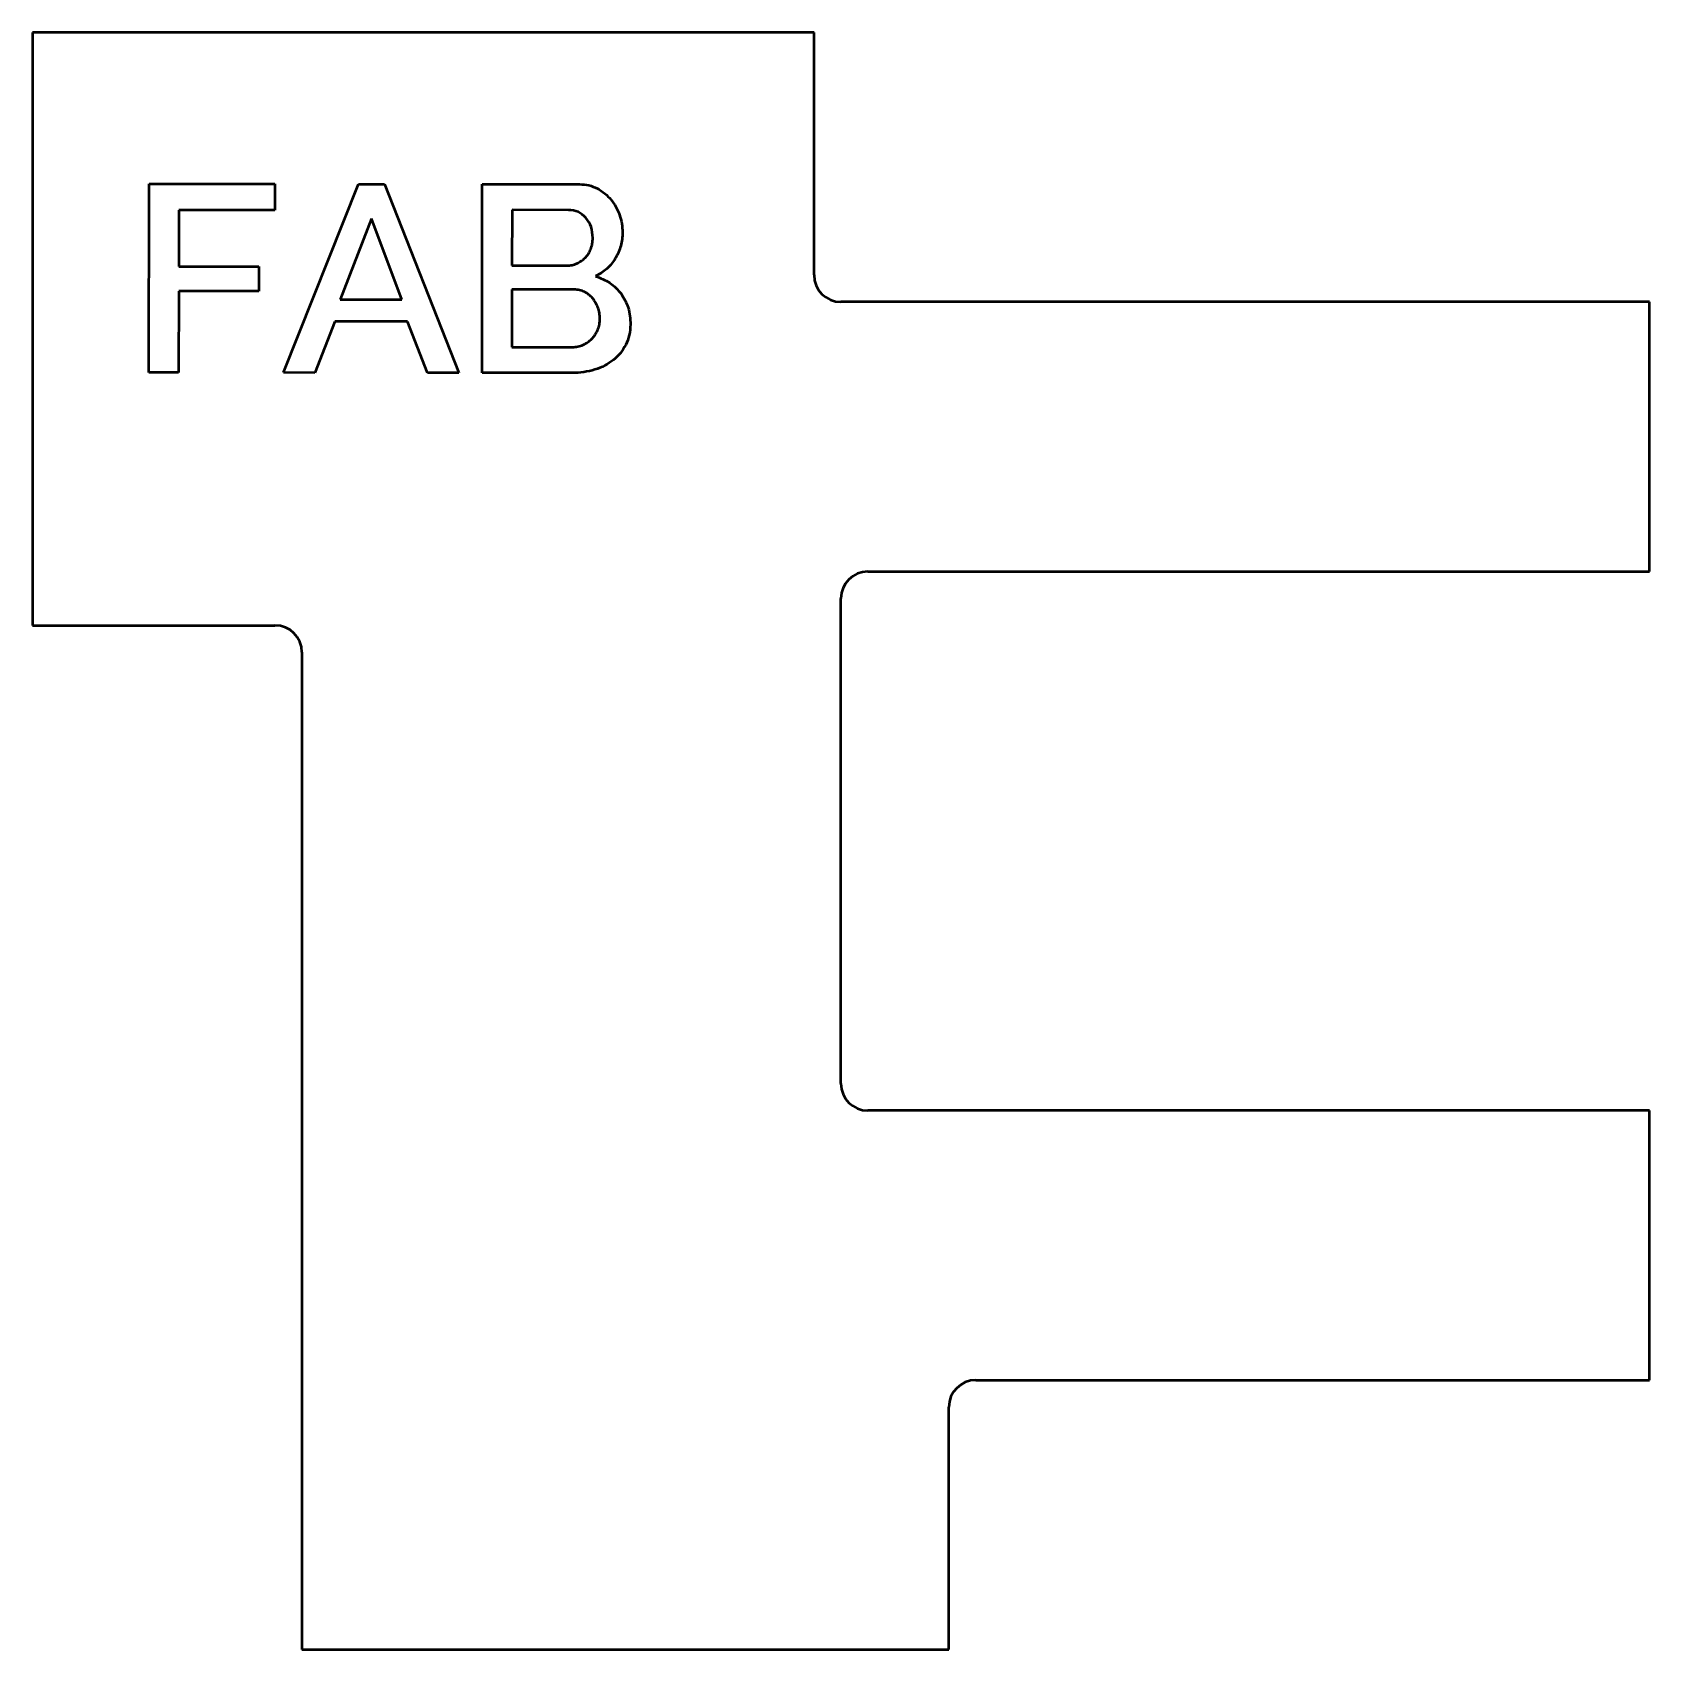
# Model space of a CAD drawing. Header units: millimetres. Extents: x 168 to 228, y 124 to 184.
import ezdxf

# ---------------------------------------------------------------- set-up
doc = ezdxf.new("R2010")
doc.units = ezdxf.units.MM
doc.header["$LTSCALE"] = 0.75
doc.layers.add('Visible', color=7, linetype='Continuous', lineweight=50)

msp = doc.modelspace()

# ---------------------------------------------------------------- linework, layer by layer
at = {"layer": 'Visible', "extrusion": (-1e-16, -1, 0)}
for p, q in [((197.011, 184.015), (168.011, 184.015)), ((168.011, 184.015), (168.011, 162.015)), ((197.011, 175.015), (197.011, 184.015)), ((172.334, 171.395), (172.341, 178.395)), ((172.341, 178.395), (177.004, 178.391)), ((177.004, 178.391), (177.003, 177.414)), ((177.323, 171.39), (180.11, 178.388)), ((180.11, 178.388), (181.076, 178.387)), ((181.076, 178.387), (183.83, 171.384)), ((184.697, 171.383), (184.704, 178.383)), ((184.704, 178.383), (188.312, 178.38)), ((173.444, 177.418), (173.442, 175.328)), ((177.003, 177.414), (173.444, 177.418)), ((180.592, 177.115), (179.425, 174.109)), ((181.713, 174.107), (180.592, 177.115)), ((185.807, 177.426), (185.805, 175.365)), ((187.897, 177.424), (185.807, 177.426)), ((173.442, 175.328), (176.419, 175.325)), ((176.419, 175.325), (176.419, 174.408)), ((185.805, 175.365), (187.836, 175.364)), ((173.441, 174.411), (173.438, 171.394)), ((176.419, 174.408), (173.441, 174.411)), ((179.425, 174.109), (181.713, 174.107)), ((185.805, 174.478), (185.803, 172.339)), ((188.112, 174.476), (185.805, 174.478)), ((228.011, 174.015), (198.011, 174.015)), ((228.011, 164.015), (228.011, 174.015)), ((179.227, 173.291), (178.496, 171.389)), ((181.929, 173.289), (179.227, 173.291)), ((182.666, 171.385), (181.929, 173.289)), ((185.803, 172.339), (188.041, 172.337)), ((173.438, 171.394), (172.334, 171.395)), ((178.496, 171.389), (177.323, 171.39)), ((183.83, 171.384), (182.666, 171.385)), ((188.04, 171.38), (184.697, 171.383)), ((199.011, 164.015), (228.011, 164.015)), ((198.011, 145.015), (198.011, 163.015)), ((168.011, 162.015), (177.011, 162.015)), ((178.011, 161.015), (178.011, 124.015)), ((228.011, 144.015), (199.011, 144.015)), ((228.011, 134.015), (228.011, 144.015)), ((203.011, 134.015), (228.011, 134.015)), ((202.011, 124.015), (202.011, 133.015)), ((178.011, 124.015), (202.011, 124.015))]:
    msp.add_line(p, q, dxfattribs=at)
at = {"layer": 'Visible'}
for centre, start, end in [((198.011, 175.015), 180, 270), ((199.011, 163.015), 90, 180), ((177.011, 161.015), 0, 90), ((199.011, 145.015), 180, 270), ((203.011, 133.015), 90, 180)]:
    msp.add_arc(centre, 1, start, end, dxfattribs=at)
for points, knots in [([(188.312, 178.38), (188.43, 178.374), (188.66, 178.362), (188.87, 178.268), (188.973, 178.222)], [0, 0, 0, 0, 0.03497648, 0.06844058, 0.06844058, 0.06844058, 0.06844058]), ([(188.973, 178.222), (189.067, 178.165), (189.255, 178.054), (189.402, 177.892), (189.475, 177.812)], [0, 0, 0, 0, 0.03281349, 0.06514372, 0.06514372, 0.06514372, 0.06514372]), ([(189.475, 177.812), (189.54, 177.725), (189.672, 177.548), (189.754, 177.343), (189.795, 177.24)], [0, 0, 0, 0, 0.03254196, 0.06580223, 0.06580223, 0.06580223, 0.06580223]), ([(188.548, 177.133), (188.456, 177.217), (188.273, 177.388), (188.023, 177.412), (187.897, 177.424)], [0, 0, 0, 0, 0.03635559, 0.07306877, 0.07306877, 0.07306877, 0.07306877]), ([(188.804, 176.388), (188.795, 176.53), (188.778, 176.802), (188.622, 177.026), (188.548, 177.133)], [0, 0, 0, 0, 0.04177969, 0.08010238, 0.08010238, 0.08010238, 0.08010238]), ([(189.795, 177.24), (189.828, 177.133), (189.893, 176.923), (189.903, 176.703), (189.908, 176.594)], [0, 0, 0, 0, 0.03327052, 0.06580623, 0.06580623, 0.06580623, 0.06580623]), ([(189.908, 176.594), (189.897, 176.426), (189.874, 176.087), (189.722, 175.785), (189.646, 175.633)], [0, 0, 0, 0, 0.0500932, 0.1005176, 0.1005176, 0.1005176, 0.1005176]), ([(188.522, 175.654), (188.564, 175.701), (188.65, 175.797), (188.702, 175.914), (188.729, 175.974)], [0, 0, 0, 0, 0.0188427, 0.03835394, 0.03835394, 0.03835394, 0.03835394]), ([(188.729, 175.974), (188.751, 176.039), (188.795, 176.173), (188.801, 176.315), (188.804, 176.388)], [0, 0, 0, 0, 0.02048331, 0.04225207, 0.04225207, 0.04225207, 0.04225207]), ([(187.836, 175.364), (187.903, 175.366), (188.034, 175.372), (188.156, 175.419), (188.216, 175.442)], [0, 0, 0, 0, 0.01993929, 0.03899685, 0.03899685, 0.03899685, 0.03899685]), ([(188.216, 175.442), (188.272, 175.47), (188.383, 175.527), (188.476, 175.612), (188.522, 175.654)], [0, 0, 0, 0, 0.01871013, 0.03734534, 0.03734534, 0.03734534, 0.03734534]), ([(189.646, 175.633), (189.549, 175.493), (189.354, 175.212), (189.052, 175.05), (188.901, 174.968)], [0, 0, 0, 0, 0.0502928, 0.1011264, 0.1011264, 0.1011264, 0.1011264]), ([(188.901, 174.968), (189.09, 174.898), (189.46, 174.761), (189.723, 174.466), (189.852, 174.321)], [0, 0, 0, 0, 0.0593828, 0.1165619, 0.1165619, 0.1165619, 0.1165619]), ([(188.496, 174.387), (188.435, 174.413), (188.312, 174.465), (188.179, 174.472), (188.112, 174.476)], [0, 0, 0, 0, 0.0196473, 0.03973498, 0.03973498, 0.03973498, 0.03973498]), ([(188.796, 174.15), (188.753, 174.197), (188.665, 174.292), (188.553, 174.355), (188.496, 174.387)], [0, 0, 0, 0, 0.01908622, 0.03847243, 0.03847243, 0.03847243, 0.03847243]), ([(188.993, 173.805), (188.967, 173.868), (188.916, 173.991), (188.836, 174.098), (188.796, 174.15)], [0, 0, 0, 0, 0.02039972, 0.03988561, 0.03988561, 0.03988561, 0.03988561]), ([(189.852, 174.321), (189.953, 174.153), (190.165, 173.803), (190.188, 173.394), (190.201, 173.182)], [0, 0, 0, 0, 0.0581463, 0.1207502, 0.1207502, 0.1207502, 0.1207502]), ([(189.067, 173.391), (189.064, 173.462), (189.058, 173.603), (189.015, 173.738), (188.993, 173.805)], [0, 0, 0, 0, 0.02127766, 0.04223595, 0.04223595, 0.04223595, 0.04223595]), ([(188.77, 172.646), (188.814, 172.696), (188.903, 172.798), (188.959, 172.92), (188.988, 172.981)], [0, 0, 0, 0, 0.01982432, 0.04010914, 0.04010914, 0.04010914, 0.04010914]), ([(188.988, 172.981), (189.011, 173.047), (189.057, 173.179), (189.064, 173.32), (189.067, 173.391)], [0, 0, 0, 0, 0.0207046, 0.04187058, 0.04187058, 0.04187058, 0.04187058]), ([(190.201, 173.182), (190.194, 173.047), (190.182, 172.783), (190.078, 172.541), (190.027, 172.423)], [0, 0, 0, 0, 0.04040697, 0.0784169, 0.0784169, 0.0784169, 0.0784169]), ([(188.041, 172.337), (188.111, 172.34), (188.25, 172.346), (188.381, 172.396), (188.445, 172.42)], [0, 0, 0, 0, 0.02105528, 0.04151643, 0.04151643, 0.04151643, 0.04151643]), ([(188.445, 172.42), (188.505, 172.45), (188.625, 172.51), (188.722, 172.601), (188.77, 172.646)], [0, 0, 0, 0, 0.02008607, 0.03984281, 0.03984281, 0.03984281, 0.03984281]), ([(190.027, 172.423), (189.965, 172.316), (189.841, 172.103), (189.656, 171.939), (189.563, 171.857)], [0, 0, 0, 0, 0.03695063, 0.073639, 0.073639, 0.073639, 0.073639]), ([(189.563, 171.857), (189.46, 171.784), (189.249, 171.634), (189.004, 171.547), (188.878, 171.503)], [0, 0, 0, 0, 0.03770498, 0.0775029, 0.0775029, 0.0775029, 0.0775029]), ([(188.878, 171.503), (188.743, 171.467), (188.468, 171.394), (188.184, 171.385), (188.04, 171.38)], [0, 0, 0, 0, 0.04170608, 0.08494994, 0.08494994, 0.08494994, 0.08494994])]:
    msp.add_open_spline(points, degree=3, knots=knots, dxfattribs=at)

doc.saveas('drawing.dxf')
